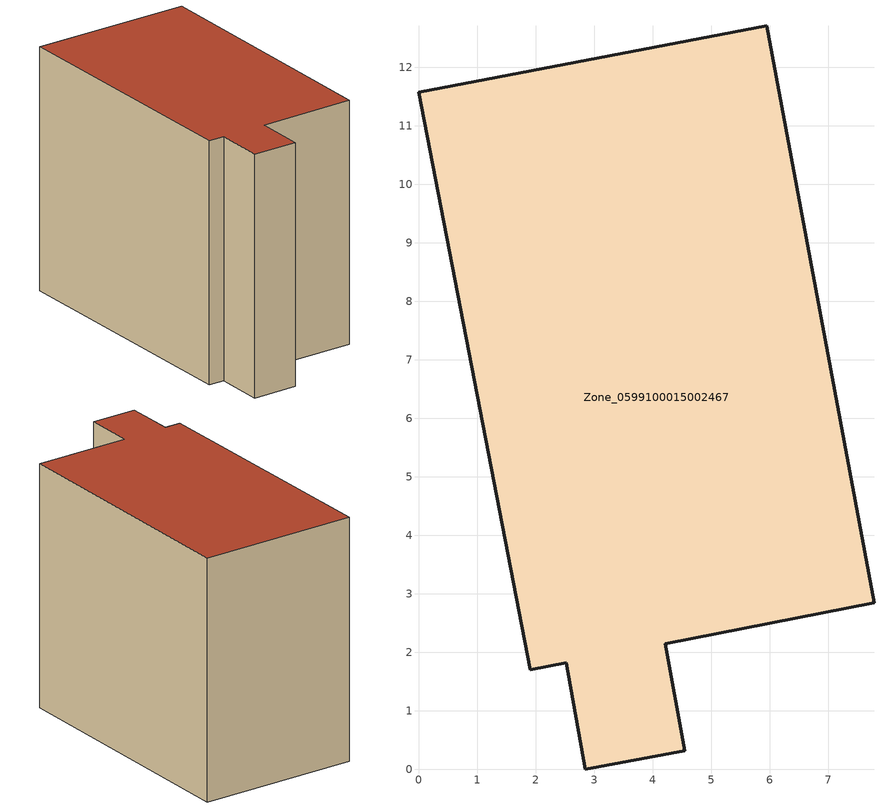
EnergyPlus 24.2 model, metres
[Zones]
Zone_0599100015002467
 floor ground (C_G): 1.91,1.7 0,11.57 5.95,12.71 7.79,2.84 4.21,2.15 4.55,0.32 2.85,0 2.52,1.82 z0.67
 wall outside (C_F): 0,11.57 1.91,1.7 2.52,1.82 2.85,0 4.55,0.32 4.21,2.15 7.79,2.84 5.95,12.71 0,11.57 z0.67:9.89
 roof outside (C_R): 4.55,0.32 4.21,2.15 7.79,2.84 5.95,12.71 0,11.57 1.91,1.7 2.52,1.82 2.85,0 z9.89
[BUILDING]
Pand.0599100015002467: North Axis=0; Terrain=City; Loads Convergence Tolerance Value=0.04; Temperature Convergence Tolerance Value=0.4; Solar Distribution=FullExterior; Maximum Number of Warmup Days=25; Minimum Number of Warmup Days=1
[Site:Location]
Rotterdam.The.Hague.AP_ZH_NLD Design_Conditions: Latitude=51.96; Longitude=4.45; Time Zone=1; Elevation=-4.5
[SITE:GROUNDTEMPERATURE:BUILDINGSURFACE]
18, 18, 18, 18, 18, 18, 18, 18, 18, 18, 18, 18
[MATERIAL] Thermal Absorptance=0.9; Solar Absorptance=0.7; Visible Absorptance=0.7
Name | Roughness | Thickness | Conductivity | Density | Specific Heat
G.TI.1975-1991 | MediumSmooth | 0.15 | 0.288461 | 540 | 1210
F.TI.1975-1991 | Rough | 0.3 | 0.230769 | 1920 | 840
R.TI.1975-1991 | MediumRough | 0.2 | 0.153846 | 1500 | 1000
[CONSTRUCTION]
C_G: G.TI.1975-1991
C_F: F.TI.1975-1991
C_R: R.TI.1975-1991
[ZONE]
Zone_0599100015002467: Type=1; Multiplier=1; Ceiling Height=Autocalculate; Volume=Autocalculate; Floor Area=autocalculate; Part of Total Floor Area=Yes
[ZONEINFILTRATION:DESIGNFLOWRATE]
Infil_Zone_0599100015002467: Zone or ZoneList or Space or SpaceList=Zone_0599100015002467; Schedule=AlwaysOn; Design Flow Rate Calculation Method=Flow/Area; Flow Rate per Floor Area=0.003; Constant Term Coefficient=1; Temperature Term Coefficient=0; Velocity Term Coefficient=0; Velocity Squared Term Coefficient=0
[HVACTEMPLATE:ZONE:IDEALLOADSAIRSYSTEM]
Zone_0599100015002467: Maximum Heating Supply Air Temperature=50; Minimum Cooling Supply Air Temperature=13; Maximum Heating Supply Air Humidity Ratio=0.0156; Minimum Cooling Supply Air Humidity Ratio=0.0077; Heating Limit=NoLimit; Cooling Limit=NoLimit; Dehumidification Control Type=ConstantSensibleHeatRatio; Cooling Sensible Heat Ratio=0.7; Dehumidification Setpoint=60; Humidification Control Type=None; Humidification Setpoint=30; Outdoor Air Method=None; Outdoor Air Flow Rate per Person=0.00944; Outdoor Air Flow Rate per Zone Floor Area=0; Outdoor Air Flow Rate per Zone=0; Demand Controlled Ventilation Type=None; Outdoor Air Economizer Type=NoEconomizer; Heat Recovery Type=None; Sensible Heat Recovery Effectiveness=0.7; Latent Heat Recovery Effectiveness=0.65
[ZONECONTROL:THERMOSTAT]
ThermostatControl_Zone_0599100015002467: Zone or ZoneList=Zone_0599100015002467; Control Type Schedule=DualSetpointControlType; Control 1=Thermostat_Zone_0599100015002467; Temperature Difference Between Cutout And Setpoint=0
[THERMOSTATSETPOINT:DUALSETPOINT]
Thermostat_Zone_0599100015002467: Heating Setpoint Temperature Schedule=HeatingSetpoint_Zone_0599100015002467; Cooling Setpoint Temperature Schedule=CoolingSetpoint_Zone_0599100015002467
[SCHEDULE:COMPACT]
HeatingSetpoint_Zone_0599100015002467: Through: 12/31, For: AllDays, Until: 24:00, 21
CoolingSetpoint_Zone_0599100015002467: Through: 12/31, For: AllDays, Until: 24:00, 24
DualSetpointControlType: Through: 12/31, For: AllDays, Until: 24:00, 4
AlwaysOn: Through: 12/31, For: AllDays, Until: 24:00, 1
